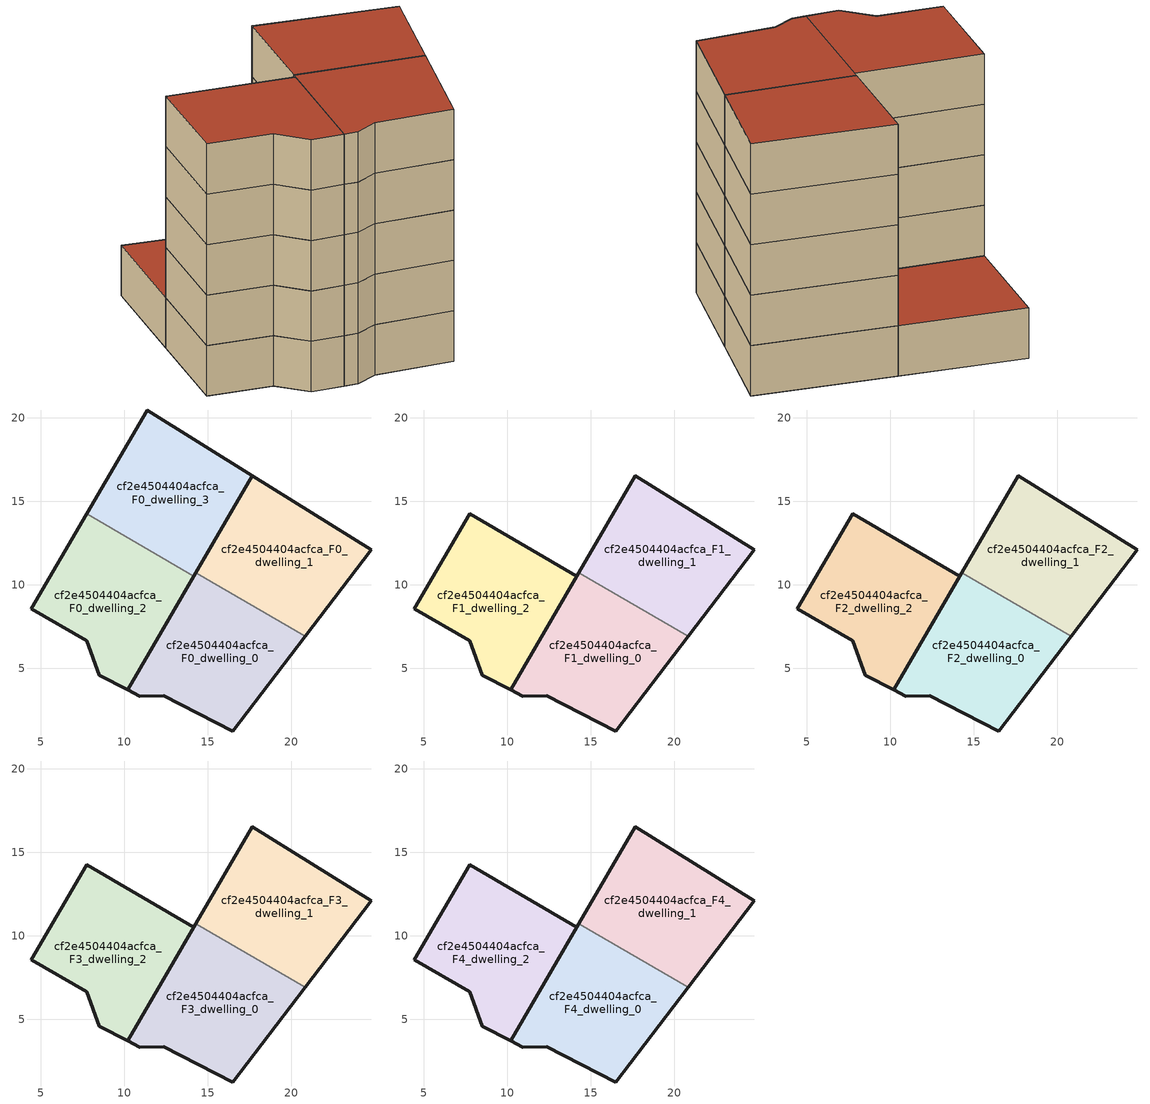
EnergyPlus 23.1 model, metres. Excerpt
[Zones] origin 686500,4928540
cf2e4504404acfca_F0_dwelling_0
 floor ground (EU_floor_Construction): 16.49,1.24 20.83,6.92 14.3,10.72 10.2,3.7 10.93,3.33 12.37,3.36 z0
 wall outside (EU_wall_Construction): 20.83,6.92 16.49,1.24 12.37,3.36 10.93,3.33 10.2,3.7 14.3,10.72 z0:3
 wall to cf2e4504404acfca_F0_dwelling_1 (EU_wall_Construction): 14.29,10.72 20.83,6.92 z0:3
cf2e4504404acfca_F0_dwelling_1
 floor ground (EU_floor_Construction): 20.83,6.92 24.79,12.1 17.68,16.53 14.3,10.72 z0
 wall outside (EU_wall_Construction): 14.3,10.72 17.68,16.53 24.79,12.1 20.83,6.92 z0:3
cf2e4504404acfca_F0_dwelling_2
 floor ground (EU_floor_Construction): 10.2,3.7 14.17,10.5 7.75,14.24 4.43,8.56 7.75,6.63 8.5,4.57 z0
 wall outside (EU_wall_Construction): 14.17,10.5 10.2,3.7 8.5,4.57 7.75,6.63 4.43,8.56 7.75,14.24 z0:3
 wall to cf2e4504404acfca_F0_dwelling_3 (EU_wall_Construction): 7.75,14.24 14.17,10.5 z0:3
cf2e4504404acfca_F0_dwelling_3
 floor ground (EU_floor_Construction): 14.17,10.5 17.68,16.53 11.37,20.46 7.75,14.24 z0
 wall outside (EU_wall_Construction): 7.75,14.24 11.37,20.46 17.68,16.53 14.17,10.5 z0:3
 roof outside (EU_roof_Construction): 17.68,16.53 14.17,10.5 7.75,14.24 11.37,20.46 z3
cf2e4504404acfca_F1_dwelling_0
 floor to cf2e4504404acfca_F0_dwelling_0 (EU_floor_Construction): 16.49,1.24 20.83,6.92 14.29,10.72 10.2,3.7 10.93,3.33 12.37,3.36 z3
 wall outside (EU_wall_Construction): 20.83,6.92 16.49,1.24 12.37,3.36 10.93,3.33 10.2,3.7 14.3,10.72 z3:6
 wall to cf2e4504404acfca_F1_dwelling_1 (EU_wall_Construction): 14.29,10.72 20.83,6.92 z3:6
cf2e4504404acfca_F1_dwelling_1
 floor to cf2e4504404acfca_F0_dwelling_1 (EU_floor_Construction): 20.83,6.92 24.79,12.1 17.68,16.53 14.29,10.72 z3
 wall outside (EU_wall_Construction): 14.3,10.72 17.68,16.53 24.79,12.1 20.83,6.92 z3:6
cf2e4504404acfca_F1_dwelling_2
 floor to cf2e4504404acfca_F0_dwelling_2 (EU_floor_Construction): 10.2,3.7 14.17,10.5 7.75,14.24 4.43,8.56 7.75,6.63 8.5,4.57 z3
 wall outside (EU_wall_Construction): 14.17,10.5 10.2,3.7 8.5,4.57 7.75,6.63 4.43,8.56 7.75,14.24 14.17,10.5 z3:6
cf2e4504404acfca_F2_dwelling_0
 floor to cf2e4504404acfca_F1_dwelling_0 (EU_floor_Construction): 16.49,1.24 20.83,6.92 14.29,10.72 10.2,3.7 10.93,3.33 12.37,3.36 z6
 wall outside (EU_wall_Construction): 20.83,6.92 16.49,1.24 12.37,3.36 10.93,3.33 10.2,3.7 14.3,10.72 z6:9
 wall to cf2e4504404acfca_F2_dwelling_1 (EU_wall_Construction): 14.29,10.72 20.83,6.92 z6:9
cf2e4504404acfca_F2_dwelling_1
 floor to cf2e4504404acfca_F1_dwelling_1 (EU_floor_Construction): 20.83,6.92 24.79,12.1 17.68,16.53 14.29,10.72 z6
 wall outside (EU_wall_Construction): 14.3,10.72 17.68,16.53 24.79,12.1 20.83,6.92 z6:9
cf2e4504404acfca_F2_dwelling_2
 floor to cf2e4504404acfca_F1_dwelling_2 (EU_floor_Construction): 10.2,3.7 14.17,10.5 7.75,14.24 4.43,8.56 7.75,6.63 8.5,4.57 z6
 wall outside (EU_wall_Construction): 14.17,10.5 10.2,3.7 8.5,4.57 7.75,6.63 4.43,8.56 7.75,14.24 14.17,10.5 z6:9
cf2e4504404acfca_F3_dwelling_0
 floor to cf2e4504404acfca_F2_dwelling_0 (EU_floor_Construction): 16.49,1.24 20.83,6.92 14.29,10.72 10.2,3.7 10.93,3.33 12.37,3.36 z9
 wall outside (EU_wall_Construction): 20.83,6.92 16.49,1.24 12.37,3.36 10.93,3.33 10.2,3.7 14.3,10.72 z9:12
 wall to cf2e4504404acfca_F3_dwelling_1 (EU_wall_Construction): 14.29,10.72 20.83,6.92 z9:12
cf2e4504404acfca_F3_dwelling_1
 floor to cf2e4504404acfca_F2_dwelling_1 (EU_floor_Construction): 20.83,6.92 24.79,12.1 17.68,16.53 14.29,10.72 z9
 wall outside (EU_wall_Construction): 14.3,10.72 17.68,16.53 24.79,12.1 20.83,6.92 z9:12
cf2e4504404acfca_F3_dwelling_2
 floor to cf2e4504404acfca_F2_dwelling_2 (EU_floor_Construction): 10.2,3.7 14.17,10.5 7.75,14.24 4.43,8.56 7.75,6.63 8.5,4.57 z9
 wall outside (EU_wall_Construction): 14.17,10.5 10.2,3.7 8.5,4.57 7.75,6.63 4.43,8.56 7.75,14.24 14.17,10.5 z9:12
cf2e4504404acfca_F4_dwelling_0
 floor to cf2e4504404acfca_F3_dwelling_0 (EU_floor_Construction): 16.49,1.24 20.83,6.92 14.29,10.72 10.2,3.7 10.93,3.33 12.37,3.36 z12
 wall outside (EU_wall_Construction): 20.83,6.92 16.49,1.24 12.37,3.36 10.93,3.33 10.2,3.7 14.3,10.72 z12:15
 wall to cf2e4504404acfca_F4_dwelling_1 (EU_wall_Construction): 14.29,10.72 20.83,6.92 z12:15
 roof outside (EU_roof_Construction): 20.83,6.92 16.49,1.24 12.37,3.36 10.93,3.33 10.2,3.7 14.3,10.72 z15
cf2e4504404acfca_F4_dwelling_1
 floor to cf2e4504404acfca_F3_dwelling_1 (EU_floor_Construction): 20.83,6.92 24.79,12.1 17.68,16.53 14.29,10.72 z12
 wall outside (EU_wall_Construction): 14.3,10.72 17.68,16.53 24.79,12.1 20.83,6.92 z12:15
 roof outside (EU_roof_Construction): 24.79,12.1 20.83,6.92 14.3,10.72 17.68,16.53 z15
cf2e4504404acfca_F4_dwelling_2
 floor to cf2e4504404acfca_F3_dwelling_2 (EU_floor_Construction): 10.2,3.7 14.17,10.5 7.75,14.24 4.43,8.56 7.75,6.63 8.5,4.57 z12
 wall outside (EU_wall_Construction): 14.17,10.5 10.2,3.7 8.5,4.57 7.75,6.63 4.43,8.56 7.75,14.24 14.17,10.5 z12:15
 roof outside (EU_roof_Construction): 14.17,10.5 10.2,3.7 8.5,4.57 7.75,6.63 4.43,8.56 7.75,14.24 z15
[Building]
EU S2 Campaign: North Axis=0; Terrain=City; Solar Distribution=FullExterior
[Site:Location]
Bologna: Latitude=44.5; Longitude=11.25; Time Zone=1; Elevation=37
[SizingPeriod:WeatherFileDays]
AnnualSizingPeriod: Begin Month=1; Begin Day of Month=1; End Month=12; End Day of Month=31; Day of Week for Start Day=Monday; Use Weather File Daylight Saving Period=No; Use Weather File Rain and Snow Indicators=No
[MATERIAL]
EU_InternalMass_Material: Roughness=MediumRough; Thickness=0.1; Conductivity=1; Density=1800; Specific Heat=900; Thermal Absorptance=0.9; Solar Absorptance=0.7; Visible Absorptance=0.7
[MATERIAL:NOMASS] Roughness=MediumRough; Thermal Absorptance=0.9; Solar Absorptance=0.7; Visible Absorptance=0.7
Name | Thermal Resistance
EU_wall_NoMass | 0.905828
EU_roof_NoMass | 0.37593
EU_floor_NoMass | 0.67114
[CONSTRUCTION]
EU_wall_Construction: EU_wall_NoMass
EU_roof_Construction: EU_roof_NoMass
EU_floor_Construction: EU_floor_NoMass
EU_InternalMass_Construction: EU_InternalMass_Material
[ZONE] Type=1; Multiplier=1; Ceiling Height=autocalculate; Floor Area=autocalculate; Part of Total Floor Area=Yes
Name | Volume
cf2e4504404acfca_F0_dwelling_0; cf2e4504404acfca_F0_dwelling_1 | 157.863
cf2e4504404acfca_F1_dwelling_0; cf2e4504404acfca_F2_dwelling_0; cf2e4504404acfca_F3_dwelling_0; cf2e4504404acfca_F4_dwelling_0; cf2e4504404acfca_F1_dwelling_1; cf2e4504404acfca_F2_dwelling_1; cf2e4504404acfca_F3_dwelling_1; cf2e4504404acfca_F4_dwelling_1 | 157.864
cf2e4504404acfca_F0_dwelling_2; cf2e4504404acfca_F1_dwelling_2; cf2e4504404acfca_F2_dwelling_2; cf2e4504404acfca_F3_dwelling_2; cf2e4504404acfca_F4_dwelling_2 | 157.874
cf2e4504404acfca_F0_dwelling_3 | 157.869
[INTERNALMASS] Construction=EU_InternalMass_Construction
Name | Zone or ZoneList | Surface Area
cf2e4504404acfca_F0_dwelling_0_EU_InternalMass | cf2e4504404acfca_F0_dwelling_0 | 52.6217
cf2e4504404acfca_F0_dwelling_1_EU_InternalMass | cf2e4504404acfca_F0_dwelling_1 | 52.6203
cf2e4504404acfca_F0_dwelling_2_EU_InternalMass | cf2e4504404acfca_F0_dwelling_2 | 52.6245
cf2e4504404acfca_F0_dwelling_3_EU_InternalMass | cf2e4504404acfca_F0_dwelling_3 | 52.6225
cf2e4504404acfca_F1_dwelling_0_EU_InternalMass | cf2e4504404acfca_F1_dwelling_0 | 70.169
cf2e4504404acfca_F1_dwelling_1_EU_InternalMass | cf2e4504404acfca_F1_dwelling_1 | 70.1611
cf2e4504404acfca_F1_dwelling_2_EU_InternalMass | cf2e4504404acfca_F1_dwelling_2 | 70.1641
cf2e4504404acfca_F2_dwelling_0_EU_InternalMass | cf2e4504404acfca_F2_dwelling_0 | 70.169
cf2e4504404acfca_F2_dwelling_1_EU_InternalMass | cf2e4504404acfca_F2_dwelling_1 | 70.1611
cf2e4504404acfca_F2_dwelling_2_EU_InternalMass | cf2e4504404acfca_F2_dwelling_2 | 70.1641
cf2e4504404acfca_F3_dwelling_0_EU_InternalMass | cf2e4504404acfca_F3_dwelling_0 | 70.169
cf2e4504404acfca_F3_dwelling_1_EU_InternalMass | cf2e4504404acfca_F3_dwelling_1 | 70.1611
cf2e4504404acfca_F3_dwelling_2_EU_InternalMass | cf2e4504404acfca_F3_dwelling_2 | 70.1641
cf2e4504404acfca_F4_dwelling_0_EU_InternalMass | cf2e4504404acfca_F4_dwelling_0 | 70.169
cf2e4504404acfca_F4_dwelling_1_EU_InternalMass | cf2e4504404acfca_F4_dwelling_1 | 70.1611
cf2e4504404acfca_F4_dwelling_2_EU_InternalMass | cf2e4504404acfca_F4_dwelling_2 | 70.1641
[OTHEREQUIPMENT] Fuel Type=Electricity; Design Level Calculation Method=Watts/Area; Power per Zone Floor Area=1; Fraction Latent=0; Fraction Radiant=0; Fraction Lost=0; Carbon Dioxide Generation Rate=0; EndUse Subcategory=EU_Step8_InternalGains
Name | Zone or ZoneList or Space or SpaceList | Schedule
EU_Step8_InternalGain_cf2e4504404acfca_F0_dwelling_0_f000 | cf2e4504404acfca_F0_dwelling_0 | EU_Step8_GainSchedule_cf2e4504404acfca_F0_dwelling_0_f000
EU_Step8_InternalGain_cf2e4504404acfca_F0_dwelling_1_f000 | cf2e4504404acfca_F0_dwelling_1 | EU_Step8_GainSchedule_cf2e4504404acfca_F0_dwelling_1_f000
EU_Step8_InternalGain_cf2e4504404acfca_F0_dwelling_2_f000 | cf2e4504404acfca_F0_dwelling_2 | EU_Step8_GainSchedule_cf2e4504404acfca_F0_dwelling_2_f000
EU_Step8_InternalGain_cf2e4504404acfca_F0_dwelling_3_f000 | cf2e4504404acfca_F0_dwelling_3 | EU_Step8_GainSchedule_cf2e4504404acfca_F0_dwelling_3_f000
EU_Step8_InternalGain_cf2e4504404acfca_F1_dwelling_0_f000 | cf2e4504404acfca_F1_dwelling_0 | EU_Step8_GainSchedule_cf2e4504404acfca_F1_dwelling_0_f000
EU_Step8_InternalGain_cf2e4504404acfca_F1_dwelling_1_f000 | cf2e4504404acfca_F1_dwelling_1 | EU_Step8_GainSchedule_cf2e4504404acfca_F1_dwelling_1_f000
EU_Step8_InternalGain_cf2e4504404acfca_F1_dwelling_2_f000 | cf2e4504404acfca_F1_dwelling_2 | EU_Step8_GainSchedule_cf2e4504404acfca_F1_dwelling_2_f000
EU_Step8_InternalGain_cf2e4504404acfca_F2_dwelling_0_f000 | cf2e4504404acfca_F2_dwelling_0 | EU_Step8_GainSchedule_cf2e4504404acfca_F2_dwelling_0_f000
EU_Step8_InternalGain_cf2e4504404acfca_F2_dwelling_1_f000 | cf2e4504404acfca_F2_dwelling_1 | EU_Step8_GainSchedule_cf2e4504404acfca_F2_dwelling_1_f000
EU_Step8_InternalGain_cf2e4504404acfca_F2_dwelling_2_f000 | cf2e4504404acfca_F2_dwelling_2 | EU_Step8_GainSchedule_cf2e4504404acfca_F2_dwelling_2_f000
EU_Step8_InternalGain_cf2e4504404acfca_F3_dwelling_0_f000 | cf2e4504404acfca_F3_dwelling_0 | EU_Step8_GainSchedule_cf2e4504404acfca_F3_dwelling_0_f000
EU_Step8_InternalGain_cf2e4504404acfca_F3_dwelling_1_f000 | cf2e4504404acfca_F3_dwelling_1 | EU_Step8_GainSchedule_cf2e4504404acfca_F3_dwelling_1_f000
EU_Step8_InternalGain_cf2e4504404acfca_F3_dwelling_2_f000 | cf2e4504404acfca_F3_dwelling_2 | EU_Step8_GainSchedule_cf2e4504404acfca_F3_dwelling_2_f000
EU_Step8_InternalGain_cf2e4504404acfca_F4_dwelling_0_f000 | cf2e4504404acfca_F4_dwelling_0 | EU_Step8_GainSchedule_cf2e4504404acfca_F4_dwelling_0_f000
EU_Step8_InternalGain_cf2e4504404acfca_F4_dwelling_1_f000 | cf2e4504404acfca_F4_dwelling_1 | EU_Step8_GainSchedule_cf2e4504404acfca_F4_dwelling_1_f000
EU_Step8_InternalGain_cf2e4504404acfca_F4_dwelling_2_f000 | cf2e4504404acfca_F4_dwelling_2 | EU_Step8_GainSchedule_cf2e4504404acfca_F4_dwelling_2_f000
[ZONEVENTILATION:DESIGNFLOWRATE] Schedule=EU_AlwaysOn; Design Flow Rate Calculation Method=AirChanges/Hour; Air Changes per Hour=0.73129; Ventilation Type=Natural; Fan Pressure Rise=0; Fan Total Efficiency=1; Constant Term Coefficient=1; Temperature Term Coefficient=0; Velocity Term Coefficient=0; Velocity Squared Term Coefficient=0; Minimum Indoor Temperature=-100; Maximum Indoor Temperature=100; Delta Temperature=-100; Minimum Outdoor Temperature=-100; Maximum Outdoor Temperature=100; Maximum Wind Speed=40
Name | Zone or ZoneList or Space or SpaceList
EU_ConstantAir_cf2e4504404acfca_F0_dwelling_0 | cf2e4504404acfca_F0_dwelling_0
EU_ConstantAir_cf2e4504404acfca_F0_dwelling_1 | cf2e4504404acfca_F0_dwelling_1
EU_ConstantAir_cf2e4504404acfca_F0_dwelling_2 | cf2e4504404acfca_F0_dwelling_2
EU_ConstantAir_cf2e4504404acfca_F0_dwelling_3 | cf2e4504404acfca_F0_dwelling_3
EU_ConstantAir_cf2e4504404acfca_F1_dwelling_0 | cf2e4504404acfca_F1_dwelling_0
EU_ConstantAir_cf2e4504404acfca_F1_dwelling_1 | cf2e4504404acfca_F1_dwelling_1
EU_ConstantAir_cf2e4504404acfca_F1_dwelling_2 | cf2e4504404acfca_F1_dwelling_2
EU_ConstantAir_cf2e4504404acfca_F2_dwelling_0 | cf2e4504404acfca_F2_dwelling_0
EU_ConstantAir_cf2e4504404acfca_F2_dwelling_1 | cf2e4504404acfca_F2_dwelling_1
EU_ConstantAir_cf2e4504404acfca_F2_dwelling_2 | cf2e4504404acfca_F2_dwelling_2
EU_ConstantAir_cf2e4504404acfca_F3_dwelling_0 | cf2e4504404acfca_F3_dwelling_0
EU_ConstantAir_cf2e4504404acfca_F3_dwelling_1 | cf2e4504404acfca_F3_dwelling_1
EU_ConstantAir_cf2e4504404acfca_F3_dwelling_2 | cf2e4504404acfca_F3_dwelling_2
EU_ConstantAir_cf2e4504404acfca_F4_dwelling_0 | cf2e4504404acfca_F4_dwelling_0
EU_ConstantAir_cf2e4504404acfca_F4_dwelling_1 | cf2e4504404acfca_F4_dwelling_1
EU_ConstantAir_cf2e4504404acfca_F4_dwelling_2 | cf2e4504404acfca_F4_dwelling_2
[HVACTEMPLATE:THERMOSTAT] Constant Heating Setpoint=20; Constant Cooling Setpoint=50
EU_HeatOnly_cf2e4504404acfca_F0_dwelling_0; EU_HeatOnly_cf2e4504404acfca_F0_dwelling_1; EU_HeatOnly_cf2e4504404acfca_F0_dwelling_2; EU_HeatOnly_cf2e4504404acfca_F0_dwelling_3; EU_HeatOnly_cf2e4504404acfca_F1_dwelling_0; EU_HeatOnly_cf2e4504404acfca_F1_dwelling_1; EU_HeatOnly_cf2e4504404acfca_F1_dwelling_2; EU_HeatOnly_cf2e4504404acfca_F2_dwelling_0; EU_HeatOnly_cf2e4504404acfca_F2_dwelling_1; EU_HeatOnly_cf2e4504404acfca_F2_dwelling_2; EU_HeatOnly_cf2e4504404acfca_F3_dwelling_0; EU_HeatOnly_cf2e4504404acfca_F3_dwelling_1; EU_HeatOnly_cf2e4504404acfca_F3_dwelling_2; EU_HeatOnly_cf2e4504404acfca_F4_dwelling_0; EU_HeatOnly_cf2e4504404acfca_F4_dwelling_1; EU_HeatOnly_cf2e4504404acfca_F4_dwelling_2
[HVACTEMPLATE:ZONE:IDEALLOADSAIRSYSTEM] System Availability Schedule=EU_AlwaysOn; Maximum Heating Supply Air Temperature=50; Minimum Cooling Supply Air Temperature=13; Maximum Heating Supply Air Humidity Ratio=0.0156; Minimum Cooling Supply Air Humidity Ratio=0.0077; Heating Limit=NoLimit; Cooling Limit=NoLimit; Heating Availability Schedule=EU_AlwaysOn; Cooling Availability Schedule=EU_CoolingOff; Dehumidification Control Type=ConstantSensibleHeatRatio; Cooling Sensible Heat Ratio=0.7; Dehumidification Setpoint=60; Humidification Control Type=None; Humidification Setpoint=30; Outdoor Air Method=None; Outdoor Air Flow Rate per Person=0.00944; Outdoor Air Flow Rate per Zone Floor Area=0; Outdoor Air Flow Rate per Zone=0; Demand Controlled Ventilation Type=None; Outdoor Air Economizer Type=NoEconomizer; Heat Recovery Type=None; Sensible Heat Recovery Effectiveness=0.7; Latent Heat Recovery Effectiveness=0.65
Name | Template Thermostat
cf2e4504404acfca_F0_dwelling_0 | EU_HeatOnly_cf2e4504404acfca_F0_dwelling_0
cf2e4504404acfca_F0_dwelling_1 | EU_HeatOnly_cf2e4504404acfca_F0_dwelling_1
cf2e4504404acfca_F0_dwelling_2 | EU_HeatOnly_cf2e4504404acfca_F0_dwelling_2
cf2e4504404acfca_F0_dwelling_3 | EU_HeatOnly_cf2e4504404acfca_F0_dwelling_3
cf2e4504404acfca_F1_dwelling_0 | EU_HeatOnly_cf2e4504404acfca_F1_dwelling_0
cf2e4504404acfca_F1_dwelling_1 | EU_HeatOnly_cf2e4504404acfca_F1_dwelling_1
cf2e4504404acfca_F1_dwelling_2 | EU_HeatOnly_cf2e4504404acfca_F1_dwelling_2
cf2e4504404acfca_F2_dwelling_0 | EU_HeatOnly_cf2e4504404acfca_F2_dwelling_0
cf2e4504404acfca_F2_dwelling_1 | EU_HeatOnly_cf2e4504404acfca_F2_dwelling_1
cf2e4504404acfca_F2_dwelling_2 | EU_HeatOnly_cf2e4504404acfca_F2_dwelling_2
cf2e4504404acfca_F3_dwelling_0 | EU_HeatOnly_cf2e4504404acfca_F3_dwelling_0
cf2e4504404acfca_F3_dwelling_1 | EU_HeatOnly_cf2e4504404acfca_F3_dwelling_1
cf2e4504404acfca_F3_dwelling_2 | EU_HeatOnly_cf2e4504404acfca_F3_dwelling_2
cf2e4504404acfca_F4_dwelling_0 | EU_HeatOnly_cf2e4504404acfca_F4_dwelling_0
cf2e4504404acfca_F4_dwelling_1 | EU_HeatOnly_cf2e4504404acfca_F4_dwelling_1
cf2e4504404acfca_F4_dwelling_2 | EU_HeatOnly_cf2e4504404acfca_F4_dwelling_2
[SIZING:ZONE] Zone Cooling Design Supply Air Temperature Input Method=SupplyAirTemperature; Zone Cooling Design Supply Air Temperature=13; Zone Heating Design Supply Air Temperature Input Method=SupplyAirTemperature; Zone Heating Design Supply Air Temperature=50; Zone Cooling Design Supply Air Humidity Ratio=0.008; Zone Heating Design Supply Air Humidity Ratio=0.008; Cooling Design Air Flow Method=DesignDay; Cooling Design Air Flow Rate=0; Cooling Minimum Air Flow per Zone Floor Area=0.000762; Cooling Minimum Air Flow=0; Cooling Minimum Air Flow Fraction=0.2; Heating Design Air Flow Method=DesignDay; Heating Design Air Flow Rate=0; Heating Maximum Air Flow per Zone Floor Area=0.002032; Heating Maximum Air Flow=0.141576; Heating Maximum Air Flow Fraction=0.3; Account for Dedicated Outdoor Air System=No; Dedicated Outdoor Air System Control Strategy=NeutralSupplyAir; Dedicated Outdoor Air Low Setpoint Temperature for Design=autosize; Dedicated Outdoor Air High Setpoint Temperature for Design=autosize; Zone Load Sizing Method=Sensible Load Only No Latent Load; Zone Latent Cooling Design Supply Air Humidity Ratio Input Method=HumidityRatioDifference; Zone Cooling Design Supply Air Humidity Ratio Difference=0.005; Zone Latent Heating Design Supply Air Humidity Ratio Input Method=HumidityRatioDifference; Zone Humidification Design Supply Air Humidity Ratio Difference=0.005
cf2e4504404acfca_F0_dwelling_0; cf2e4504404acfca_F0_dwelling_1; cf2e4504404acfca_F0_dwelling_2; cf2e4504404acfca_F0_dwelling_3; cf2e4504404acfca_F1_dwelling_0; cf2e4504404acfca_F1_dwelling_1; cf2e4504404acfca_F1_dwelling_2; cf2e4504404acfca_F2_dwelling_0; cf2e4504404acfca_F2_dwelling_1; cf2e4504404acfca_F2_dwelling_2; cf2e4504404acfca_F3_dwelling_0; cf2e4504404acfca_F3_dwelling_1; cf2e4504404acfca_F3_dwelling_2; cf2e4504404acfca_F4_dwelling_0; cf2e4504404acfca_F4_dwelling_1; cf2e4504404acfca_F4_dwelling_2
[SCHEDULE:CONSTANT]
Name | Hourly Value
EU_AlwaysOn | 1
EU_CoolingOff | 0
[SCHEDULE:FILE] Column Number=1; Rows to Skip at Top=0; Number of Hours of Data=8760; Column Separator=Comma; Interpolate to Timestep=No; Minutes per Item=60; Adjust Schedule for Daylight Savings=Yes
Name | File
EU_Step8_GainSchedule_cf2e4504404acfca_F0_dwelling_0_f000 | ../../schedules/cf2e4504404acfca/cf2e4504404acfca_F0_dwelling_0_f000_gain.csv
EU_Step8_GainSchedule_cf2e4504404acfca_F0_dwelling_1_f000 | ../../schedules/cf2e4504404acfca/cf2e4504404acfca_F0_dwelling_1_f000_gain.csv
EU_Step8_GainSchedule_cf2e4504404acfca_F0_dwelling_2_f000 | ../../schedules/cf2e4504404acfca/cf2e4504404acfca_F0_dwelling_2_f000_gain.csv
EU_Step8_GainSchedule_cf2e4504404acfca_F0_dwelling_3_f000 | ../../schedules/cf2e4504404acfca/cf2e4504404acfca_F0_dwelling_3_f000_gain.csv
EU_Step8_GainSchedule_cf2e4504404acfca_F1_dwelling_0_f000 | ../../schedules/cf2e4504404acfca/cf2e4504404acfca_F1_dwelling_0_f000_gain.csv
EU_Step8_GainSchedule_cf2e4504404acfca_F1_dwelling_1_f000 | ../../schedules/cf2e4504404acfca/cf2e4504404acfca_F1_dwelling_1_f000_gain.csv
EU_Step8_GainSchedule_cf2e4504404acfca_F1_dwelling_2_f000 | ../../schedules/cf2e4504404acfca/cf2e4504404acfca_F1_dwelling_2_f000_gain.csv
EU_Step8_GainSchedule_cf2e4504404acfca_F2_dwelling_0_f000 | ../../schedules/cf2e4504404acfca/cf2e4504404acfca_F2_dwelling_0_f000_gain.csv
EU_Step8_GainSchedule_cf2e4504404acfca_F2_dwelling_1_f000 | ../../schedules/cf2e4504404acfca/cf2e4504404acfca_F2_dwelling_1_f000_gain.csv
EU_Step8_GainSchedule_cf2e4504404acfca_F2_dwelling_2_f000 | ../../schedules/cf2e4504404acfca/cf2e4504404acfca_F2_dwelling_2_f000_gain.csv
EU_Step8_GainSchedule_cf2e4504404acfca_F3_dwelling_0_f000 | ../../schedules/cf2e4504404acfca/cf2e4504404acfca_F3_dwelling_0_f000_gain.csv
EU_Step8_GainSchedule_cf2e4504404acfca_F3_dwelling_1_f000 | ../../schedules/cf2e4504404acfca/cf2e4504404acfca_F3_dwelling_1_f000_gain.csv
EU_Step8_GainSchedule_cf2e4504404acfca_F3_dwelling_2_f000 | ../../schedules/cf2e4504404acfca/cf2e4504404acfca_F3_dwelling_2_f000_gain.csv
EU_Step8_GainSchedule_cf2e4504404acfca_F4_dwelling_0_f000 | ../../schedules/cf2e4504404acfca/cf2e4504404acfca_F4_dwelling_0_f000_gain.csv
EU_Step8_GainSchedule_cf2e4504404acfca_F4_dwelling_1_f000 | ../../schedules/cf2e4504404acfca/cf2e4504404acfca_F4_dwelling_1_f000_gain.csv
EU_Step8_GainSchedule_cf2e4504404acfca_F4_dwelling_2_f000 | ../../schedules/cf2e4504404acfca/cf2e4504404acfca_F4_dwelling_2_f000_gain.csv
